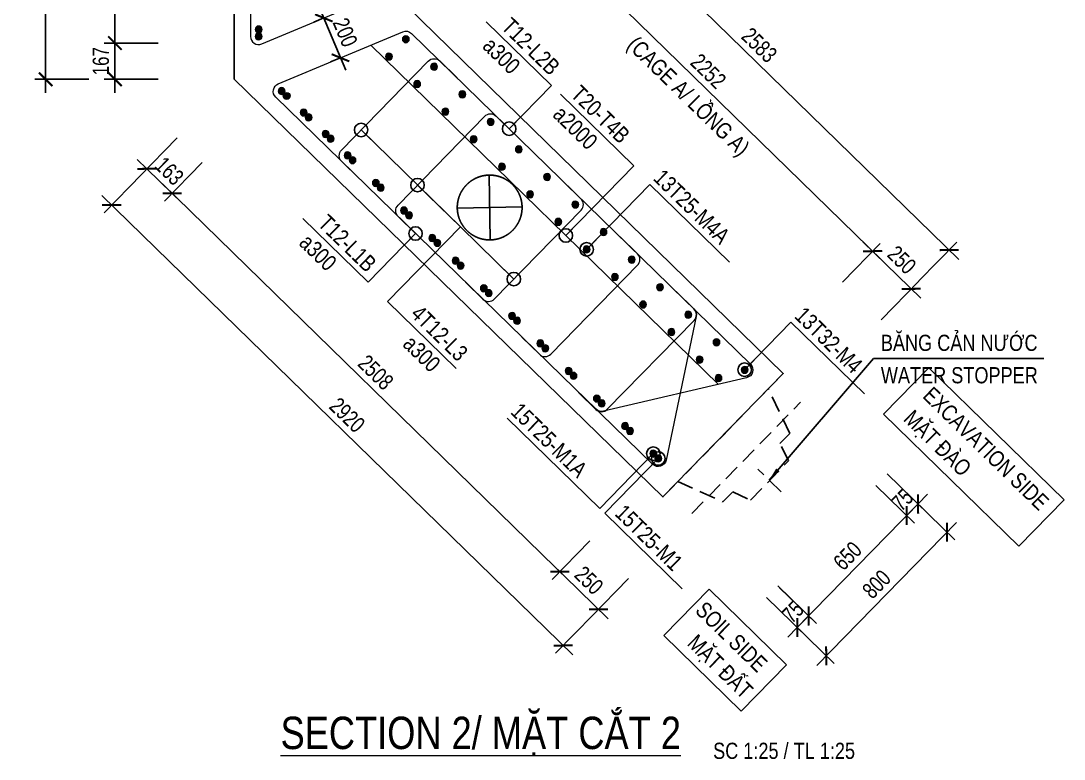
# Model space of a CAD drawing. Header units: millimetres. Extents: x 2611025 to 4139346, y -89870 to 101087.
# Drawn here: x 3981344 to 4000661, y -58486 to -44812 of the extents above; entities that cross this region are included whole.
import ezdxf
from ezdxf.enums import TextEntityAlignment as Align

# ---------------------------------------------------------------- set-up
doc = ezdxf.new("R2010")
doc.units = ezdxf.units.MM
doc.header["$LTSCALE"] = 1200
doc.header["$PDMODE"] = 35
doc.linetypes.add('CENTER', pattern=[2, 1.25, -0.25, 0.25, -0.25])
doc.linetypes.add('HIDDEN', pattern=[0.375, 0.25, -0.125])
for name, color, linetype in [('CDC.04.HIDDEN', 8, 'HIDDEN'), ('CDC.11.NOTE', 8, 'Continuous'), ('MIE', 5, 'HIDDEN'), ('S-BAO', 3, 'Continuous')]:
    doc.layers.add(name, color=color, linetype=linetype)
for name, color, linetype, lineweight in [('CWS', 8, 'HIDDEN', 9), ('GRID', 74, 'CENTER', 15), ('K-THUOC', 1, 'Continuous', 18), ('LEADER', 8, 'Continuous', 9), ('MCT', 6, 'Continuous', 20), ('TEXTEN', 3, 'Continuous', 13), ('TEXTMA', 2, 'Continuous', 13), ('TEXTVN', 2, 'Continuous', 20), ('TIE', 4, 'Continuous', 13)]:
    doc.layers.add(name, color=color, linetype=linetype, lineweight=lineweight)
doc.styles.add('DB_Arial', font='arial.ttf', dxfattribs={"width": 0.8})
doc.styles.add('SMTEXT', font='arial.ttf', dxfattribs={"width": 0.75})
doc.dimstyles.new('BSV1-100', dxfattribs={"dimtxt": 300, "dimasz": 250, "dimexe": 200, "dimexo": 0, "dimgap": 108, "dimtad": 1, "dimdec": 0, "dimdsep": 46, "dimtxsty": 'SMTEXT', "dimblk": 'ARCHTICK', "dimcen": 100, "dimdle": 250, "dimclrd": 256, "dimclre": 256, "dimclrt": 1, "dimadec": 0, "dimazin": 0, "dimtfac": 1, "dimtdec": 0, "dimtix": 1, "dimtmove": 2, "dimatfit": 3, "dimfxl": 720, "dimfxlon": 1, "dimtolj": 1, "dimtzin": 0, "dimarcsym": 0})
doc.dimstyles.new('BSV25', dxfattribs={"dimtxt": 300, "dimasz": 250, "dimexe": 200, "dimexo": 0, "dimgap": 108, "dimtad": 1, "dimdec": 0, "dimlfac": 0.25, "dimdsep": 46, "dimtxsty": 'SMTEXT', "dimblk": 'ARCHTICK', "dimcen": 100, "dimdle": 250, "dimclrd": 256, "dimclre": 256, "dimclrt": 2, "dimadec": 0, "dimazin": 0, "dimtfac": 1, "dimtdec": 0, "dimtix": 1, "dimtmove": 2, "dimatfit": 3, "dimfxl": 800, "dimfxlon": 1, "dimtolj": 1, "dimtzin": 0, "dimarcsym": 0})

# ---------------------------------------------------------------- blocks, each defined once
blk = doc.blocks.new('mct1')
at = {"lineweight": 9}
h = blk.add_hatch(color=256, dxfattribs=at)
h.dxf.hatch_style = 1
h.paths.add_polyline_path([(-16, 0, 1), (16, 0, 1)])
blk.add_circle((0, 0), 16, dxfattribs=at)
blk = doc.blocks.new('_ArchTick')
at = {"color": 0, "linetype": 'ByBlock', "const_width": 0.15}
blk.add_lwpolyline([(-0.5, -0.5), (0.5, 0.5)], dxfattribs=at)
blk = doc.blocks.new('*D1281')
at = {"layer": 'Defpoints', "color": 0, "transparency": 16777216}
for p in [(3997419, -53236), (3998492, -54284), (3995183, -55525)]:
    blk.add_point(p, dxfattribs=at)
at = {"layer": 'K-THUOC', "lineweight": -2, "transparency": 16777216}
for p, q in [((3997920, -53725), (3998635, -54423)), ((3996082, -56752), (3998667, -54105)), ((3995684, -56014), (3996400, -56713))]:
    blk.add_line(p, q, dxfattribs=at)
at = {"layer": 'K-THUOC', "lineweight": -2, "transparency": 16777216, "xscale": 250, "yscale": 250, "zscale": 250}
for p, rotation in [((3998492, -54284), 45.67561253398727), ((3996256, -56573), 225.6756125339872)]:
    blk.add_blockref('_ArchTick', p, dxfattribs=dict(at, rotation=rotation))
at = {"layer": 'K-THUOC', "color": 2, "transparency": 16777216, "insert": (3997188, -55246), "char_height": 300, "attachment_point": 5, "rotation": 45.6756, "style": 'SMTEXT'}
blk.add_mtext('\\A1;800', dxfattribs=at)
blk = doc.blocks.new('*D1282')
at = {"layer": 'Defpoints', "color": 0, "transparency": 16777216}
for p in [(3994927, -55275), (3995393, -55310), (3995930, -55834)]:
    blk.add_point(p, dxfattribs=at)
at = {"layer": 'K-THUOC', "lineweight": -2, "transparency": 16777216}
for p, q in [((3995393, -55310), (3996073, -55974)), ((3995148, -55490), (3995863, -56189)), ((3995930, -55834), (3996104, -55655)), ((3995720, -56049), (3995930, -55834)), ((3995720, -56049), (3995545, -56228))]:
    blk.add_line(p, q, dxfattribs=at)
at = {"layer": 'K-THUOC', "lineweight": -2, "transparency": 16777216, "xscale": 250, "yscale": 250, "zscale": 250}
for p, rotation in [((3995930, -55834), 225.6756125339872), ((3995720, -56049), 45.67561253398723)]:
    blk.add_blockref('_ArchTick', p, dxfattribs=dict(at, rotation=rotation))
at = {"layer": 'K-THUOC', "color": 2, "transparency": 16777216, "insert": (3995638, -55760), "char_height": 300, "attachment_point": 5, "rotation": 45.6756, "style": 'SMTEXT'}
blk.add_mtext('\\A1;75', dxfattribs=at)
blk = doc.blocks.new('*D1283')
at = {"layer": 'Defpoints', "color": 0, "transparency": 16777216}
for p in [(3996953, -53200), (3997746, -53974), (3995137, -55060)]:
    blk.add_point(p, dxfattribs=at)
at = {"layer": 'K-THUOC', "lineweight": -2, "transparency": 16777216}
for p, q in [((3997174, -53415), (3997889, -54114)), ((3995755, -56013), (3997921, -53795)), ((3995357, -55275), (3996073, -55974))]:
    blk.add_line(p, q, dxfattribs=at)
at = {"layer": 'K-THUOC', "lineweight": -2, "transparency": 16777216, "xscale": 250, "yscale": 250, "zscale": 250}
for p, rotation in [((3997746, -53974), 45.67561253398727), ((3995930, -55834), 225.6756125339872)]:
    blk.add_blockref('_ArchTick', p, dxfattribs=dict(at, rotation=rotation))
at = {"layer": 'K-THUOC', "color": 2, "transparency": 16777216, "insert": (3996651, -54722), "char_height": 300, "attachment_point": 5, "rotation": 45.6756, "style": 'SMTEXT'}
blk.add_mtext('\\A1;650', dxfattribs=at)
blk = doc.blocks.new('*D1284')
at = {"layer": 'Defpoints', "color": 0, "transparency": 16777216}
for p in [(3997163, -52985), (3996953, -53200), (3997956, -53760)]:
    blk.add_point(p, dxfattribs=at)
at = {"layer": 'K-THUOC', "lineweight": -2, "transparency": 16777216}
for p, q in [((3997383, -53201), (3998099, -53899)), ((3997174, -53415), (3997889, -54114)), ((3997956, -53760), (3998130, -53581)), ((3997746, -53974), (3997956, -53760)), ((3997746, -53974), (3997572, -54153))]:
    blk.add_line(p, q, dxfattribs=at)
at = {"layer": 'K-THUOC', "lineweight": -2, "transparency": 16777216, "xscale": 250, "yscale": 250, "zscale": 250}
for p, rotation in [((3997956, -53760), 225.6756125339872), ((3997746, -53974), 45.67561253398723)]:
    blk.add_blockref('_ArchTick', p, dxfattribs=dict(at, rotation=rotation))
at = {"layer": 'K-THUOC', "color": 2, "transparency": 16777216, "insert": (3997665, -53685), "char_height": 300, "attachment_point": 5, "rotation": 45.6756, "style": 'SMTEXT'}
blk.add_mtext('\\A1;75', dxfattribs=at)
blk = doc.blocks.new('tremie')
at = {"layer": 'MIE', "color": 74, "ltscale": 1000}
for p, q in [((424, -424), (-424, 424)), ((424, 424), (-424, -424))]:
    blk.add_line(p, q, dxfattribs=at)
at = {"layer": 'MIE', "ltscale": 500}
blk.add_circle((0, 0), 600, dxfattribs=at)
blk = doc.blocks.new('*D1346')
at = {"layer": 'Defpoints', "color": 0, "transparency": 16777216}
for p in [(3986953, -44758), (3987262, -45496), (3987262, -45496)]:
    blk.add_point(p, dxfattribs=at)
at = {"layer": 'K-THUOC', "lineweight": -2, "transparency": 16777216}
for p, q in [((3986857, -44527), (3987359, -45726)), ((3986953, -44758), (3986769, -44835)), ((3987262, -45496), (3987078, -45573))]:
    blk.add_line(p, q, dxfattribs=at)
at = {"layer": 'K-THUOC', "lineweight": -2, "transparency": 16777216, "xscale": 250, "yscale": 250, "zscale": 250}
for p, rotation in [((3986953, -44758), 112.6971663871254), ((3987262, -45496), 292.6971663871254)]:
    blk.add_blockref('_ArchTick', p, dxfattribs=dict(at, rotation=rotation))
at = {"layer": 'K-THUOC', "color": 2, "transparency": 16777216, "insert": (3987349, -45026), "char_height": 300, "attachment_point": 5, "rotation": 292.6972, "style": 'SMTEXT'}
blk.add_mtext('\\A1;200', dxfattribs=at)
blk = doc.blocks.new('*D1542')
at = {"layer": 'Defpoints', "color": 0, "transparency": 16777216}
for p in [(3985296, -36470), (3983087, -45225), (3985296, -45225)]:
    blk.add_point(p, dxfattribs=at)
at = {"layer": 'K-THUOC', "lineweight": -2, "transparency": 16777216}
for p, q in [((3983087, -36220), (3983087, -45475)), ((3983887, -36470), (3982887, -36470)), ((3983887, -45225), (3982887, -45225))]:
    blk.add_line(p, q, dxfattribs=at)
at = {"layer": 'K-THUOC', "lineweight": -2, "transparency": 16777216, "xscale": 250, "yscale": 250, "zscale": 250}
for p, rotation in [((3983087, -36470), 90), ((3983087, -45225), 270)]:
    blk.add_blockref('_ArchTick', p, dxfattribs=dict(at, rotation=rotation))
at = {"layer": 'K-THUOC', "color": 2, "transparency": 16777216, "insert": (3982826, -40848), "char_height": 300, "attachment_point": 5, "rotation": 90, "style": 'SMTEXT'}
blk.add_mtext('\\A1;2189', dxfattribs=at)
blk = doc.blocks.new('*D1543')
at = {"layer": 'Defpoints', "color": 0, "transparency": 16777216}
for p in [(3985767, -46345), (3992945, -53350), (3991322, -55013)]:
    blk.add_point(p, dxfattribs=at)
at = {"layer": 'K-THUOC', "lineweight": -2, "transparency": 16777216}
for p, q in [((3984702, -47435), (3984004, -48151)), ((3983965, -47833), (3991501, -55188)), ((3991881, -54440), (3991182, -55156))]:
    blk.add_line(p, q, dxfattribs=at)
at = {"layer": 'K-THUOC', "lineweight": -2, "transparency": 16777216, "xscale": 250, "yscale": 250, "zscale": 250}
for p, rotation in [((3984144, -48007), 135.6984109421145), ((3991322, -55013), 315.6984109421145)]:
    blk.add_blockref('_ArchTick', p, dxfattribs=dict(at, rotation=rotation))
at = {"layer": 'K-THUOC', "color": 2, "transparency": 16777216, "insert": (3987915, -51323), "char_height": 300, "attachment_point": 5, "rotation": 315.6984, "style": 'SMTEXT'}
blk.add_mtext('\\A1;2508', dxfattribs=at)
blk = doc.blocks.new('*D1544')
at = {"layer": 'Defpoints', "color": 0, "transparency": 16777216}
for p in [(3992945, -53350), (3993770, -53937), (3992038, -55711)]:
    blk.add_point(p, dxfattribs=at)
at = {"layer": 'K-THUOC', "lineweight": -2, "transparency": 16777216}
for p, q in [((3991881, -54440), (3991182, -55156)), ((3991143, -54838), (3992217, -55886)), ((3992597, -55139), (3991898, -55855))]:
    blk.add_line(p, q, dxfattribs=at)
at = {"layer": 'K-THUOC', "lineweight": -2, "transparency": 16777216, "xscale": 250, "yscale": 250, "zscale": 250}
for p, rotation in [((3991322, -55013), 135.6984109421145), ((3992038, -55711), 315.6984109421145)]:
    blk.add_blockref('_ArchTick', p, dxfattribs=dict(at, rotation=rotation))
at = {"layer": 'K-THUOC', "color": 2, "transparency": 16777216, "insert": (3991862, -55175), "char_height": 300, "attachment_point": 5, "rotation": 315.6984, "style": 'SMTEXT'}
blk.add_mtext('\\A1;250', dxfattribs=at)
blk = doc.blocks.new('*D1545')
at = {"layer": 'Defpoints', "color": 0, "transparency": 16777216}
for p in [(3997830, -49776), (3995175, -51065), (3995782, -51875)]:
    blk.add_point(p, dxfattribs=at)
at = {"layer": 'K-THUOC', "lineweight": -2, "transparency": 16777216}
for p, q in [((3996556, -49650), (3997254, -48934)), ((3996936, -48903), (3998009, -49951)), ((3997272, -50349), (3997970, -49633))]:
    blk.add_line(p, q, dxfattribs=at)
at = {"layer": 'K-THUOC', "lineweight": -2, "transparency": 16777216, "xscale": 250, "yscale": 250, "zscale": 250}
for p, rotation in [((3997115, -49078), 135.6984109421145), ((3997830, -49776), 315.6984109421145)]:
    blk.add_blockref('_ArchTick', p, dxfattribs=dict(at, rotation=rotation))
at = {"layer": 'K-THUOC', "color": 2, "transparency": 16777216, "insert": (3997655, -49240), "char_height": 300, "attachment_point": 5, "rotation": 315.6984, "style": 'SMTEXT'}
blk.add_mtext('\\A1;250', dxfattribs=at)
blk = doc.blocks.new('*D1548')
at = {"layer": 'Defpoints', "color": 0, "transparency": 16777216}
for p in [(3990667, -42785), (3988500, -45005), (3995175, -51065)]:
    blk.add_point(p, dxfattribs=at)
at = {"layer": 'K-THUOC', "lineweight": -2, "transparency": 16777216}
for p, q in [((3990108, -43358), (3990806, -42642)), ((3997294, -49252), (3990488, -42610)), ((3996556, -49650), (3997254, -48934))]:
    blk.add_line(p, q, dxfattribs=at)
at = {"layer": 'K-THUOC', "lineweight": -2, "transparency": 16777216, "xscale": 250, "yscale": 250, "zscale": 250}
for p, rotation in [((3990667, -42785), 135.6984109421145), ((3997115, -49078), 315.6984109421145)]:
    blk.add_blockref('_ArchTick', p, dxfattribs=dict(at, rotation=rotation))
at = {"layer": 'K-THUOC', "color": 2, "transparency": 16777216, "insert": (3994073, -45744), "char_height": 300, "attachment_point": 5, "rotation": 315.6984, "style": 'SMTEXT'}
blk.add_mtext('\\A1;2252', dxfattribs=at)
blk = doc.blocks.new('*D1531')
at = {"layer": 'Defpoints', "color": 0, "transparency": 16777216}
for p in [(3991137, -41840), (3988496, -44546), (3995782, -51875)]:
    blk.add_point(p, dxfattribs=at)
at = {"layer": 'K-THUOC', "lineweight": -2, "transparency": 16777216}
for p, q in [((3990578, -42412), (3991276, -41697)), ((3998711, -49232), (3990958, -41665)), ((3997973, -49630), (3998672, -48914))]:
    blk.add_line(p, q, dxfattribs=at)
at = {"layer": 'K-THUOC', "lineweight": -2, "transparency": 16777216, "xscale": 250, "yscale": 250, "zscale": 250}
for p, rotation in [((3991137, -41840), 135.6984109421145), ((3998532, -49057), 315.6984109421145)]:
    blk.add_blockref('_ArchTick', p, dxfattribs=dict(at, rotation=rotation))
at = {"layer": 'K-THUOC', "color": 2, "transparency": 16777216, "insert": (3995017, -45261), "char_height": 300, "attachment_point": 5, "rotation": 315.6984, "style": 'SMTEXT'}
blk.add_mtext('\\A1;2583', dxfattribs=at)
blk = doc.blocks.new('*D1532')
at = {"layer": 'Defpoints', "color": 0, "transparency": 16777216}
for p in [(3985296, -45225), (3983087, -45894), (3985296, -45894)]:
    blk.add_point(p, dxfattribs=at)
at = {"layer": 'K-THUOC', "lineweight": -2, "transparency": 16777216}
for p, q in [((3983087, -45225), (3983087, -44975)), ((3983887, -45225), (3982887, -45225)), ((3983087, -45225), (3983087, -45894)), ((3983887, -45894), (3982887, -45894)), ((3983087, -45894), (3983087, -46144))]:
    blk.add_line(p, q, dxfattribs=at)
at = {"layer": 'K-THUOC', "lineweight": -2, "transparency": 16777216, "xscale": 250, "yscale": 250, "zscale": 250}
for p, rotation in [((3983087, -45225), 270), ((3983087, -45894), 90)]:
    blk.add_blockref('_ArchTick', p, dxfattribs=dict(at, rotation=rotation))
at = {"layer": 'K-THUOC', "color": 2, "transparency": 16777216, "insert": (3982826, -45560), "char_height": 300, "attachment_point": 5, "rotation": 90, "style": 'SMTEXT'}
blk.add_mtext('\\A1;167', dxfattribs=at)
blk = doc.blocks.new('*D1533')
at = {"layer": 'Defpoints', "color": 0, "transparency": 16777216}
for p in [(3985296, -45894), (3986029, -46076), (3984144, -48007)]:
    blk.add_point(p, dxfattribs=at)
at = {"layer": 'K-THUOC', "lineweight": -2, "transparency": 16777216}
for p, q in [((3984236, -46980), (3983538, -47696)), ((3983677, -47552), (3983498, -47378)), ((3984702, -47435), (3984004, -48151)), ((3983677, -47552), (3984144, -48007)), ((3984144, -48007), (3984323, -48182))]:
    blk.add_line(p, q, dxfattribs=at)
at = {"layer": 'K-THUOC', "lineweight": -2, "transparency": 16777216, "xscale": 250, "yscale": 250, "zscale": 250}
for p, rotation in [((3983677, -47552), 315.6984109421145), ((3984144, -48007), 135.6984109421145)]:
    blk.add_blockref('_ArchTick', p, dxfattribs=dict(at, rotation=rotation))
at = {"layer": 'K-THUOC', "color": 2, "transparency": 16777216, "insert": (3984093, -47593), "char_height": 300, "attachment_point": 5, "rotation": 315.6984, "style": 'SMTEXT'}
blk.add_mtext('\\A1;163', dxfattribs=at)
blk = doc.blocks.new('*D1534')
at = {"layer": 'Defpoints', "color": 0, "transparency": 16777216}
for p in [(3985455, -35470), (3981802, -45895), (3985296, -45895)]:
    blk.add_point(p, dxfattribs=at)
at = {"layer": 'K-THUOC', "lineweight": -2, "transparency": 16777216}
for p, q in [((3981802, -35220), (3981802, -46145)), ((3982602, -35470), (3981602, -35470)), ((3982602, -45895), (3981602, -45895))]:
    blk.add_line(p, q, dxfattribs=at)
at = {"layer": 'K-THUOC', "lineweight": -2, "transparency": 16777216, "xscale": 250, "yscale": 250, "zscale": 250}
for p, rotation in [((3981802, -35470), 90), ((3981802, -45895), 270)]:
    blk.add_blockref('_ArchTick', p, dxfattribs=dict(at, rotation=rotation))
at = {"layer": 'K-THUOC', "color": 2, "transparency": 16777216, "insert": (3981541, -40683), "char_height": 300, "attachment_point": 5, "rotation": 90, "style": 'SMTEXT'}
blk.add_mtext('\\A1;2606', dxfattribs=at)
blk = doc.blocks.new('*D1535')
at = {"layer": 'Defpoints', "color": 0, "transparency": 16777216}
for p in [(3985296, -45895), (3993770, -53937), (3991385, -56381)]:
    blk.add_point(p, dxfattribs=at)
at = {"layer": 'K-THUOC', "lineweight": -2, "transparency": 16777216}
for p, q in [((3983583, -47649), (3982885, -48365)), ((3982846, -48047), (3991564, -56555)), ((3991944, -55808), (3991245, -56524))]:
    blk.add_line(p, q, dxfattribs=at)
at = {"layer": 'K-THUOC', "lineweight": -2, "transparency": 16777216, "xscale": 250, "yscale": 250, "zscale": 250}
for p, rotation in [((3983025, -48222), 135.6984109421145), ((3991385, -56381), 315.6984109421145)]:
    blk.add_blockref('_ArchTick', p, dxfattribs=dict(at, rotation=rotation))
at = {"layer": 'K-THUOC', "color": 2, "transparency": 16777216, "insert": (3987387, -52114), "char_height": 300, "attachment_point": 5, "rotation": 315.6984, "style": 'SMTEXT'}
blk.add_mtext('\\A1;2920', dxfattribs=at)
blk = doc.blocks.new('cws800')
at = {"layer": 'CDC.04.HIDDEN'}
for p, q in [((-600, 1440), (-600, -1440)), ((0, 1440), (0, -1440))]:
    blk.add_line(p, q, dxfattribs=at)
for points in [[(0, 1200), (-860, 888), (-860, 627), (-1200, 507), (-1200, -507), (-860, -627), (-860, -888), (0, -1200)], [(-1500, 0), (-900, 0)]]:
    blk.add_lwpolyline(points, dxfattribs=at)

msp = doc.modelspace()

# ---------------------------------------------------------------- linework, layer by layer
at = {"layer": 'S-BAO', "elevation": 0}
msp.add_lwpolyline([(3985295.5, -34870.2), (3988495.5, -34870.2), (3988495.5, -44546.2), (3995461.4, -51344.3), (3993231.3, -53629.5), (3985295.5, -45894.9)], close=True, dxfattribs=at)
at = {"layer": 'TEXTEN', "extrusion": (5.70392e-08, 5.8399e-08, 1), "elevation": 0.2}
msp.add_lwpolyline([(3999822.5, -54542.6), (4000660.8, -53684), (3998156.4, -51238.9), (3997318.1, -52097.5)], close=True, dxfattribs=at)
at = {"layer": 'TEXTEN', "elevation": 0}
msp.add_lwpolyline([(3993248.3, -56198.1), (3994086.7, -55339.6), (3995517.5, -56737.1), (3994679.1, -57595.5)], close=True, dxfattribs=at)
at = {"layer": 'TIE'}
msp.add_line((3987822.4, -45261.4, 0), (3994260.4, -51544.2, 0), dxfattribs=at)
at = {"layer": 'TIE', "elevation": 0}
for points in [[(3985595.5, -45100.4, 0.5356433), (3985803.4, -45238.8), (3988103.4, -44276.6, 0.3023858), (3988195.5, -44138.3), (3988195.5, -36608.4, 0.5926153), (3987964.7, -36482.1), (3985664.7, -37953.4, 0.2557961), (3985595.5, -38079.7), (3985595.5, -38735.4)], [(3988195.5, -38735.4), (3988195.5, -38079.7, 0.2557961), (3988126.3, -37953.4), (3985826.3, -36482.1, 0.5926153), (3985595.5, -36608.4), (3985595.5, -45100.4)], [(3993411.3, -49762.8), (3993806.1, -50148.1, -0.2562469), (3993848.2, -50286.1), (3993292.5, -52947.8, -0.592042), (3993040.9, -53024.5), (3986063.1, -46223.6, -0.5375094), (3986109.9, -45977.8), (3988414.3, -45013.8, -0.3009816), (3988576.9, -45044.8), (3994851.9, -51168.7, -0.5920413), (3994781.4, -51422.1), (3992134, -52042.5, -0.2562488), (3991995.1, -52003.8), (3991600.3, -51618.6)], [(3987606.3, -47730.4), (3987284.2, -47416.2, -0.4142136), (3987281.6, -47204), (3988887.7, -45557.7, -0.4142136), (3989099.8, -45555.1), (3989421.9, -45869.4)], [(3988652.1, -48751), (3988330, -48436.8, -0.4142136), (3988327.4, -48224.7), (3989933.5, -46578.4, -0.4142136), (3990145.7, -46575.8), (3990467.8, -46890)], [(3989576.2, -49652.9), (3989898.2, -49967.2, 0.4142136), (3990110.3, -49964.7), (3991717, -48318.9, 0.4142136), (3991714.4, -48106.8), (3991392.4, -47792.4)], [(3990622.1, -50673.5), (3990944.1, -50987.9, 0.4142136), (3991156.2, -50985.3), (3992762.8, -49339.5, 0.4142136), (3992760.3, -49127.4), (3992438.3, -48813.1)], [(3991667.9, -51694.2), (3991989.9, -52008.5, 0.4142136), (3992202, -52006), (3993808.7, -50360.2, 0.4142136), (3993806.1, -50148.1), (3993484.1, -49833.7)]]:
    msp.add_lwpolyline(points, format="xyb", dxfattribs=at)

# ---------------------------------------------------------------- block references
at = {"layer": 'CWS', "rotation": 135.6986943829715}
msp.add_blockref('cws800', (3994346.4, -52486.9, 0), dxfattribs=at)
at = {"layer": 'GRID', "xscale": -1, "rotation": 45.94351290825964}
msp.add_blockref('tremie', (3990024.5, -48269.1, 0), dxfattribs=at)
at = {"layer": 'MCT'}
for p, xscale, yscale, zscale, rotation in [((3985745.5, -44972.4, 0), -4, 4, 4, 180), ((3985745.5, -45100.4, 0), -4, 4, 4, 180), ((3988472.1, -45152.2, 0), -4, 4, 4, 180), ((3988159.2, -45472.8, 0), -4, 4, 4, 180), ((3988995.1, -45662.5, 0), -4, 4, 4, 180), ((3988682.2, -45983.1, 0), -4, 4, 4, 180), ((3986174.1, -46113.5, 0), -4, 4, 4, 180), ((3986265.7, -46202.9, 0), 3.999999999999999, 3.999999999999999, 3.999999999999999, 315.6986943830403), ((3989518, -46172.8, 0), -4, 4, 4, 180), ((3986580.6, -46510.2, 0), -4, 4, 4, 180), ((3986672.2, -46599.6, 0), -4, 4, 4, 180), ((3989205.1, -46493.4, 0), -4, 4, 4, 180), ((3990040.9, -46683.1, 0), -4, 4, 4, 180), ((3986987.1, -46906.9, 0), -4, 4, 4, 180), ((3987078.7, -46996.3, 0), -4, 4, 4, 180), ((3989728, -47003.8, 0), -4, 4, 4, 180), ((3990563.8, -47193.5, 0), -4, 4, 4, 180), ((3987393.6, -47303.5, 0), -4, 4, 4, 180), ((3987485.2, -47392.9, 0), -4, 4, 4, 180), ((3990250.9, -47514.1, 0), -4, 4, 4, 180), ((3991086.7, -47703.8, 0), -4, 4, 4, 180), ((3987916.5, -47813.9, 0), -4, 4, 4, 180), ((3988008.1, -47903.3, 0), -4, 4, 4, 180), ((3990773.8, -48024.4, 0), -4, 4, 4, 180), ((3988439.4, -48324.2, 0), -4, 4, 4, 180), ((3991609.7, -48214.1, 0), -4, 4, 4, 180), ((3988531, -48413.6, 0), -4, 4, 4, 180), ((3991296.8, -48534.7, 0), -3.999999999999999, 4, 4, 135.6986943830404), ((3992132.6, -48724.4, 0), -4, 4, 4, 180), ((3988962.3, -48834.5, 0), -4, 4, 4, 180), ((3989053.9, -48923.9, 0), -4, 4, 4, 180), ((3991819.7, -49045.1, 0), -4, 4, 4, 180), ((3989393.6, -49255.4, 0), -4, 4, 4, 180), ((3992655.5, -49234.8, 0), -4, 4, 4, 180), ((3989485.2, -49344.8, 0), -4, 4, 4, 180), ((3992342.6, -49555.4, 0), -4, 4, 4, 180), ((3989916.5, -49765.8, 0), -4, 4, 4, 180), ((3990008.2, -49855.2, 0), -4, 4, 4, 180), ((3993178.4, -49745.1, 0), -4, 4, 4, 180), ((3992865.5, -50065.7, 0), -4, 4, 4, 180), ((3990439.5, -50276.1, 0), -4, 4, 4, 180), ((3993701.3, -50255.4, 0), -4, 4, 4, 180), ((3990531.1, -50365.5, 0), -4, 4, 4, 180), ((3993388.4, -50576, 0), -4, 4, 4, 180), ((3990962.4, -50786.4, 0), -4, 4, 4, 180), ((3994224.3, -50765.7, 0), -4, 4, 4, 180), ((3991054, -50875.8, 0), -4, 4, 4, 180), ((3993911.4, -51086.3, 0), -4, 4, 4, 180), ((3991485.3, -51296.7, 0), -4, 4, 4, 180), ((3991576.9, -51386.1, 0), -4, 4, 4, 180), ((3994262, -51428.5, 0), -4, 4, 4, 180), ((3994747.2, -51276.1, 0), -4, 4, 4, 180), ((3992008.2, -51807.1, 0), -4, 4, 4, 180), ((3992099.8, -51896.5, 0), -4, 4, 4, 180), ((3992531.1, -52317.4, 0), -4, 4, 4, 180), ((3992622.8, -52406.8, 0), -4, 4, 4, 180), ((3993054.1, -52827.7, 0), -4, 4, 4, 180), ((3993145.7, -52917.1, 0), -4, 4, 4, 180)]:
    msp.add_blockref('mct1', p, dxfattribs=dict(at, xscale=xscale, yscale=yscale, zscale=zscale, rotation=rotation))

# ---------------------------------------------------------------- texts
at = {"layer": 'TEXTEN', "style": 'DB_Arial', "width": 0.8}
for s, rotation, p in [('T12-L2B', 315.70739, (3991142, -45841.7, 0)), ('T20-T4B', 315.69869, (3992437.3, -47105.7, 0)), ('T12-L1B', 315.70739, (3987744.7, -49487.3, 0)), ('4T12-L3', 315.69869, (3989436.2, -51138.7, 0)), ('a300', 315.69869, (3988930.3, -51343.6, 0))]:
    msp.add_text(s, height=300, rotation=rotation, dxfattribs=at).set_placement(p, align=Align.RIGHT)
for s, rotation, p in [('a300', 315.70739, (3989873.4, -45302.5, 0)), ('a2000', 315.69869, (3991174.2, -46571.6, 0)), ('a300', 315.70739, (3986476.1, -48948.2, 0))]:
    msp.add_text(s, height=300, rotation=rotation, dxfattribs=at).set_placement(p)
at = {"layer": 'TEXTMA', "style": 'DB_Arial', "width": 0.8}
for s, rotation, p in [('13T25-M4A', 315.70924, (3993036.1, -47747.8, 0)), ('13T32-M4', 315.70924, (3995650.7, -50299.5, 0)), ('BĂNG CẢN NƯỚC', 360, (3997267.3, -50925.4)), ('WATER STOPPER', 360, (3997267.3, -51525.4)), ('15T25-M1A', 315.69869, (3990395, -52074.5, 0)), ('15T25-M1', 315.69869, (3992323.5, -53956.5, 0))]:
    msp.add_text(s, height=300, rotation=rotation, dxfattribs=at).set_placement(p)
at = {"layer": 'TEXTVN', "style": 'DB_Arial', "width": 0.8}
for s, rotation, p in [('(CAGE A/ LỒNG A)', 315.69841, (3992547.9, -45284.8, 0)), ('EXCAVATION SIDE', 315.67561, (3998023.2, -51779, 0)), ('MẶT ĐÀO', 315.67561, (3997668.2, -52205.5, 0)), ('MẶT ĐẤT', 315.67561, (3993663.1, -56363.4, 0))]:
    msp.add_text(s, height=300, rotation=rotation, dxfattribs=at).set_placement(p)
msp.add_text('SOIL SIDE', height=300, rotation=315.67561, dxfattribs=at).set_placement((3994984.1, -56900.1), align=Align.RIGHT)
at = {"layer": 'TEXTVN', "lineweight": 20, "style": 'DB_Arial', "width": 0.8}
msp.add_text('%%USECTION 2/ MẶT CẮT 2', height=600, dxfattribs=at).set_placement((3993566.4, -58299.3), align=Align.RIGHT)
msp.add_text('SC 1:25 / TL 1:25', height=300, dxfattribs=at).set_placement((3994161.5, -58481.5))

# ---------------------------------------------------------------- dimensions: what is measured, and where the dimension line sits
at = {"layer": 'K-THUOC'}
for base, p1, p2, angle, picture, middle in [((3981802.3, -45894.9, 0), (3985455.3, -35470.2, 0), (3985295.5, -45894.9, 0), 90, '*D1534', (3981541.1, -40682.5, 0)), ((3983087.3, -45225.3, 0), (3985295.5, -36470.2, 0), (3985295.5, -45225.3, 0), 90, '*D1542', (3982826.1, -40847.8, 0)), ((3991136.7, -41839.9, 0), (3995781.7, -51875.2, 0), (3988495.5, -44546.2, 0), 315.69841, '*D1531', (3995016.8, -45261.5, 0)), ((3990666.6, -42785, 0), (3995175.2, -51064.9, 0), (3988500.3, -45004.8, 0), 315.69841, '*D1548', (3994073, -45744.4, 0)), ((3983087.3, -45894.3, 0), (3985295.5, -45225.3, 0), (3985295.5, -45894.3, 0), 90, '*D1532', (3982826.1, -45559.8, 0)), ((3991384.9, -56380.6, 0), (3985295.5, -45894.9, 0), (3993769.9, -53936.7, 0), 315.69841, '*D1535', (3987387.2, -52114.3, 0)), ((3984143.7, -48007.5, 0), (3985295.5, -45894.3, 0), (3986028.9, -46075.8, 0), 315.69841, '*D1533', (3984093, -47592.9, 0)), ((3991322.2, -55013, 0), (3985766.6, -46344.6, 0), (3992944.9, -53350.3, 0), 315.69841, '*D1543', (3987915.4, -51323.3, 0)), ((3997830.3, -49776.1, 0), (3995175.2, -51064.9, 0), (3995781.7, -51875.2, 0), 315.69841, '*D1545', (3997654.8, -49239.9, 0)), ((3997955.8, -53759.7, 0), (3996953.5, -53200.1, 0), (3997163.1, -52985.5, 0), 45.67561, '*D1284', (3997664.6, -53684.9, 0)), ((3997746.2, -53974.3, 0), (3995136.8, -55060.1, 0), (3996953.5, -53200.1, 0), 45.67561, '*D1283', (3996651, -54721.8, 0)), ((3998492.3, -54283.7, 0), (3995183.4, -55524.9, 0), (3997419.3, -53235.7, 0), 45.67561, '*D1281', (3997187.6, -55245.9, 0)), ((3992037.9, -55711.5, 0), (3992944.9, -53350.3, 0), (3993769.9, -53936.7, 0), 315.69841, '*D1544', (3991862.4, -55175.3, 0)), ((3995929.5, -55834.3, 0), (3994927.2, -55274.7, 0), (3995393, -55310.3, 0), 45.67561, '*D1282', (3995638.3, -55759.6, 0))]:
    dim = msp.add_linear_dim(base=base, p1=p1, p2=p2, angle=angle, dimstyle='BSV25', dxfattribs=at)
    dim.commit()
    dim.dimension.update_dxf_attribs({"geometry": picture, "text_midpoint": middle})
dim = msp.add_aligned_dim(p1=(3986953.4, -44757.7, 0), p2=(3987262.1, -45495.8, 0), distance=0, dimstyle='BSV25', dxfattribs=at)
dim.commit()
dim.dimension.update_dxf_attribs({"geometry": '*D1346', "text_midpoint": (3987348.7, -45026, 0)})

# ---------------------------------------------------------------- leaders
at = {"layer": 'CDC.11.NOTE'}
msp.add_leader([(3995198.8, -53318.9), (3997133, -51065.8), (4000286.4, -51065.8)], dimstyle='BSV1-100', override={"dimgap": 108, "dimtad": 0}, dxfattribs=at)
at = {"layer": 'LEADER'}
for points in [[(3990386.1, -46810.3, 0), (3991169.3, -46008, 0), (3989960, -44828.2, 0)], [(3991434.9, -48786.8, 0), (3992694.3, -47496.3, 0), (3991334.5, -46169.2, 0)], [(3987644, -46832.5, 0), (3989483, -48627.3, 0), (3988135, -50008.6, 0), (3989406.2, -51249.1, 0)], [(3988689.1, -47853.9, 0), (3989483, -48627.3, 0), (3988135, -50008.6, 0), (3989406.2, -51249.1, 0)], [(3991819.7, -49045.1, 0), (3992988.8, -47841.4, 0), (3994462.3, -49278.8, 0)], [(3988652.1, -48751, 0), (3987772, -49653.6, 0), (3986562.7, -48473.8, 0)], [(3990471.4, -49594.8, 0), (3989483, -48627.3, 0), (3988135, -50008.6, 0), (3989406.2, -51249.1, 0)], [(3994744.5, -51273.4, 0), (3995603.4, -50393, 0), (3996963.4, -51719.8, 0)], [(3993054.1, -52827.7, 0), (3992064.2, -53843.2, 0), (3990351.1, -52171.4, 0)], [(3993145.7, -52917.1, 0), (3992155.8, -53932.6, 0), (3993586.8, -55329.1, 0)]]:
    msp.add_leader(points, dimstyle='BSV25', override={"dimldrblk": 'Origin'}, dxfattribs=at)

doc.saveas('drawing.dxf')
